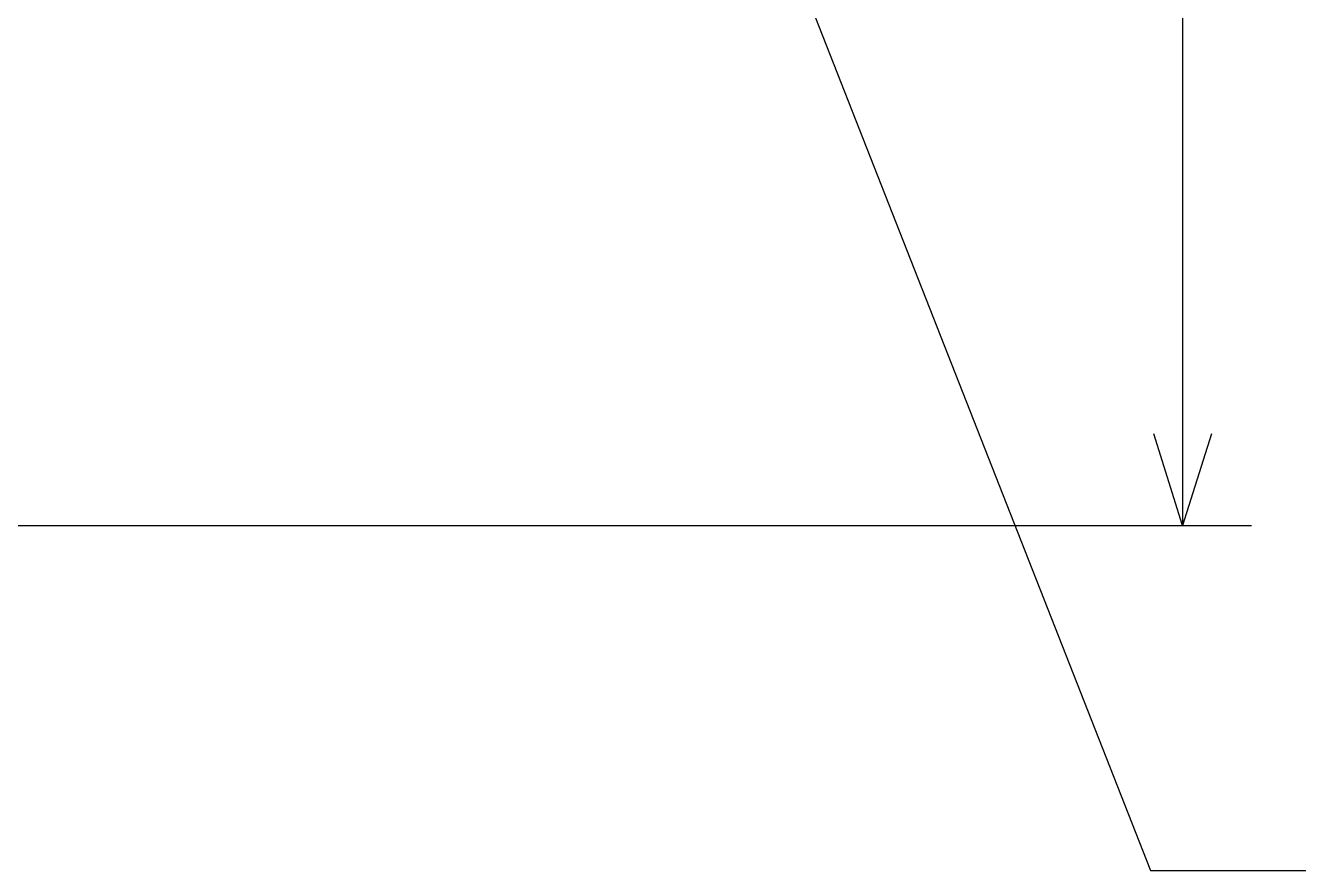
# Model space of a CAD drawing. Header units: inches. Extents: x 21 to 1475, y 21 to 947.
# Drawn here: x 694.1 to 761.8, y 429 to 473.9 of the extents above; entities that cross this region are included whole.
import ezdxf

# ---------------------------------------------------------------- set-up
doc = ezdxf.new("R2010")
doc.units = ezdxf.units.IN
doc.header["$MEASUREMENT"] = 0

msp = doc.modelspace()

# ---------------------------------------------------------------- linework, layer by layer
at = {"layer": 'ANNOTATION'}
for p, q in [((718.676, 518.683), (753.929, 428.989)), ((755.635, 518.833), (755.635, 447.322)), ((755.635, 447.322), (754.108, 452.211)), ((757.163, 452.211), (755.635, 447.322)), ((561.847, 447.322), (759.302, 447.322)), ((753.929, 428.989), (769.206, 428.989))]:
    msp.add_line(p, q, dxfattribs=at)

doc.saveas('drawing.dxf')
